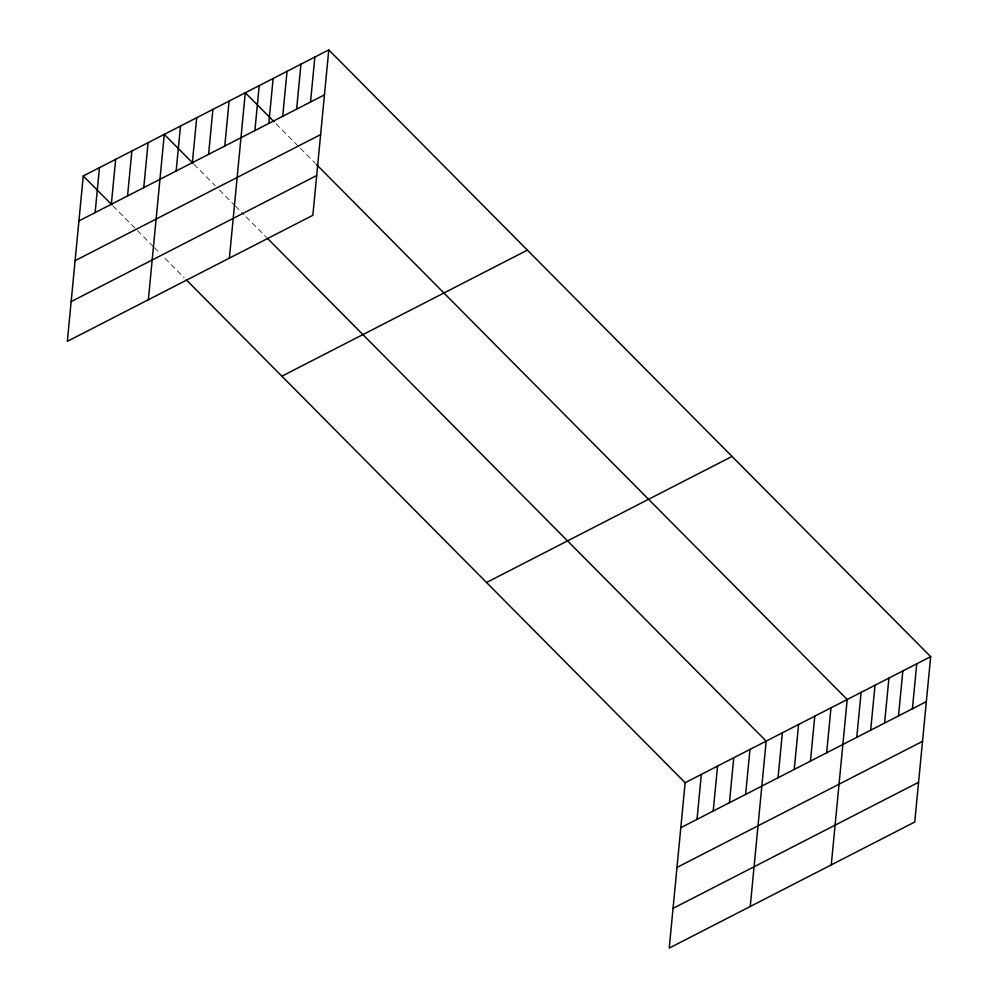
<?xml version="1.0" encoding="UTF-8"?>
<svg xmlns="http://www.w3.org/2000/svg" width="998" height="998" viewBox="0 0 998 998"><rect width="100%" height="100%" fill="white"/><g stroke="black" fill="none" stroke-linecap="round" stroke-linejoin="round"><path stroke-width="0.75" stroke-dasharray="4.99 3.74" d="M276.109 123.814L299.475 147.367M300.535 148.44L315.405 163.435M194.024 164.346L215.269 185.765M219.51 190.044L234.38 205.039M235.441 206.099L243.936 214.67M246.069 216.816L266.241 237.162M112.999 205.95L136.364 229.503M137.425 230.575L153.355 246.631M154.416 247.704L159.73 253.055M165.044 258.42L184.156 277.694"/><path stroke-width="1.5" d="M83.258 175.972L67.328 341.341L312.861 215.281L328.779 49.9L83.258 175.972L111.938 204.877M95.134 212.611L99.463 167.652M111.339 204.291L115.668 159.331M127.544 195.97L131.873 151.01M143.749 187.649L148.078 142.689M148.353 299.737L164.283 134.368L192.963 163.273M176.159 171.007L180.488 126.047M192.364 162.686L196.693 117.727M208.57 154.366L212.898 109.406M224.775 146.045L229.103 101.085M229.378 258.133L245.296 92.764L273.976 121.669M254.889 130.576L259.218 85.616M268.799 123.44L273.128 78.48M282.708 116.292L287.037 71.332M296.631 109.144L300.959 64.184M310.54 102.008L314.869 57.048M186.289 279.827L685.139 782.719L669.221 948.1L914.742 822.028L930.672 656.659L328.779 49.9M697.016 819.358L701.345 774.398M713.221 811.037L717.55 766.077M729.426 802.716L733.755 757.769M745.631 794.396L749.96 749.448M750.246 906.496L766.165 741.127L267.314 238.223M778.041 777.766L782.37 732.806M794.246 769.446L798.575 724.486M810.451 761.125L814.78 716.165M826.656 752.804L830.985 707.844M831.272 864.892L847.19 699.523L316.466 164.508M856.771 737.335L861.099 692.375M870.68 730.187L875.021 685.227M884.602 723.051L888.931 678.091M898.512 715.903L902.841 670.943M912.422 708.755L916.75 663.807M78.929 220.92L324.45 94.86M75.1 260.665L320.62 134.593M71.157 301.608L316.678 175.536M281.885 376.196L527.406 250.124M486.525 582.495L732.045 456.423M685.139 782.719L930.672 656.659M680.811 827.679L926.344 701.619M676.993 867.424L922.514 741.352M673.051 908.367L918.572 782.295"/></g></svg>
